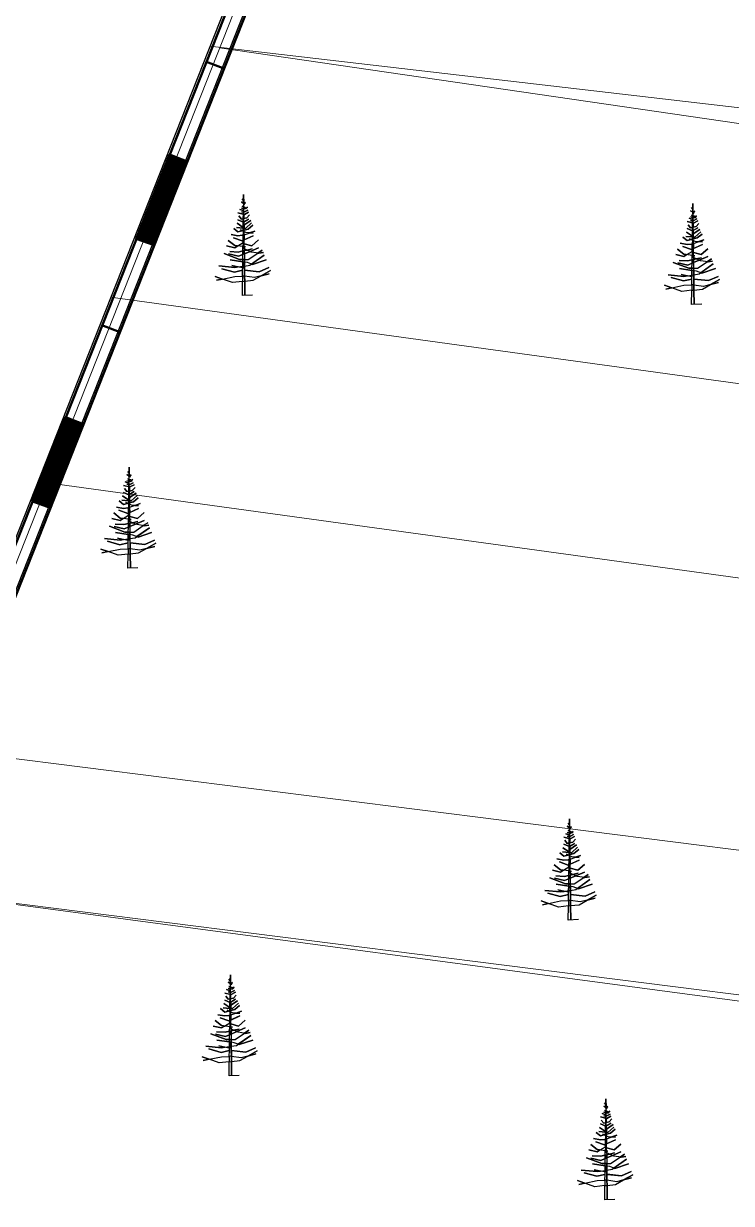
# Model space of a CAD drawing. Header units: feet. Extents: x 3381 to 682977, y 675186 to 4375217.
# Drawn here: x 682203.14 to 682217.91, y 4374944.05 to 4374968.67 of the extents above; entities that cross this region are included whole.
import ezdxf

# ---------------------------------------------------------------- set-up
doc = ezdxf.new("R2010")
doc.units = ezdxf.units.FT
doc.header["$MEASUREMENT"] = 0
doc.layers.get('0').update_dxf_attribs({"linetype": 'CONTINUOUS'})
doc.layers.add('Aqaclar', color=3, linetype='CONTINUOUS')

msp = doc.modelspace()

# ---------------------------------------------------------------- hatches: boundary and pattern name
at = {"lineweight": 50}
h = msp.add_hatch(dxfattribs=at)
h.set_pattern_fill('ANSI31', scale=0.3, angle=76.6288)
h.set_pattern_definition([(121.628787469, (4781185.7754, 2696456.04321), (-0.03192988339517, -0.01966551668202), [])])
h.paths.add_polyline_path([(682205.487, 4374964.185), (682206.183, 4374965.942), (682206.553, 4374965.799), (682205.864, 4374964.049)])
h = msp.add_hatch(dxfattribs=at)
h.set_pattern_fill('ANSI31', scale=0.3, angle=76.0049)
h.set_pattern_definition([(121.004872172, (4762663.03992, 2651915.621214), (-0.0321421312917, -0.01931666109934), [])])
h.paths.add_polyline_path([(682203.312, 4374958.706), (682204.013, 4374960.461), (682204.385, 4374960.313), (682203.695, 4374958.563)])

# ---------------------------------------------------------------- linework, layer by layer
at = {"color": 7, "lineweight": 18}
for p, q in [((682207.023, 4374968.202, -716.5), (682227.081, 4374965.873, -716.5)), ((682207.226, 4374968.172, -716.5), (682227.252, 4374965.249, -716.5)), ((682204.954, 4374962.965, -716.5), (682226.525, 4374959.987, -716.5)), ((682204.954, 4374962.965, -716.5), (682226.525, 4374959.987, -473.329)), ((682203.434, 4374959.119, -473.329), (682225.976, 4374956.007, -473.329)), ((682201.234, 4374953.55, -716.5), (682225.3, 4374950.506, -716.5)), ((682200.097, 4374950.67, -716.5), (682224.92, 4374947.356, -716.5)), ((682200.506, 4374950.619, -716.5), (682224.923, 4374947.529, -716.5))]:
    msp.add_line(p, q, dxfattribs=at)
at = {"color": 7, "lineweight": 50}
for p, q in [((682206.936, 4374967.885, -716.5), (682207.299, 4374967.746, -716.5)), ((682204.772, 4374962.378, -716.5), (682205.135, 4374962.239, -716.5))]:
    msp.add_line(p, q, dxfattribs=at)
at = {"color": 7, "lineweight": 30, "elevation": -716.5}
for points in [[(682205.456, 4374999.208), (682217.831, 4374994.472), (682185.689, 4374913.113), (682093.284, 4374941.236), (682136.475, 4375025.609), (682196.114, 4375002.784)], [(682205.313, 4374998.835), (682217.311, 4374994.243), (682185.453, 4374913.603), (682093.858, 4374941.479), (682136.667, 4375025.107), (682195.971, 4375002.41)]]:
    msp.add_lwpolyline(points, dxfattribs=at)
at = {"color": 1, "lineweight": 0, "elevation": -716.5}
msp.add_lwpolyline([(682217.571, 4374994.358), (682185.571, 4374913.358), (682093.571, 4374941.358), (682136.571, 4375025.358)], dxfattribs=at)
at = {"color": 7, "lineweight": 50, "elevation": -716.5}
for points in [[(682196.223, 4375002.343), (682196.398, 4375002.705), (682171.075, 4375012.386), (682132.18, 4375017.22), (682097.135, 4374948.757), (682194.683, 4374935.768), (682210.46, 4374975.684), (682210.101, 4374975.827), (682194.425, 4374936.221), (682097.77, 4374949.059), (682132.459, 4375016.786), (682170.974, 4375012.013), (682196.223, 4375002.343)], [(682205.487, 4374964.185), (682206.183, 4374965.942), (682206.553, 4374965.799), (682205.862, 4374964.05), (682205.487, 4374964.185)], [(682203.313, 4374958.706), (682204.013, 4374960.461), (682204.385, 4374960.314), (682203.693, 4374958.564), (682203.33, 4374958.699)]]:
    msp.add_lwpolyline(points, dxfattribs=at)
at = {"linetype": 'Continuous'}
msp.add_open_spline([(682145.543, 4375147.328, -716.5), (682147.364, 4375143.857, -716.5), (682153.67, 4375131.839, -716.5), (682163.567, 4375113.858, -716.5), (682177.562, 4375094.593, -716.5), (682188.333, 4375074.395, -716.5), (682199.296, 4375056.51, -716.5), (682208.424, 4375039.107, -716.5), (682221.839, 4375020.585, -716.5), (682238.438, 4375006.296, -716.5), (682249.973, 4374991.46, -716.5), (682257.903, 4374980.977, -716.5), (682269.221, 4374969.058, -716.5), (682277.471, 4374958.366, -716.5), (682281.914, 4374952.607, -716.5)], degree=3, knots=[0, 0, 0, 0, 11.75951, 40.72321, 61.46233, 83.054979, 109.290717, 124.392744, 141.962718, 177.533008, 189.558821, 198.276488, 216.955448, 238.768866, 238.768866, 238.768866, 238.768866], dxfattribs=at)
at = {"layer": 'Aqaclar', "color": 3, "elevation": -716.5}
for points in [[(682207.913, 4374963.004), (682207.702, 4374962.996), (682207.705, 4374963.29), (682207.498, 4374963.267), (682207.288, 4374963.342), (682207.137, 4374963.397), (682207.288, 4374963.342), (682207.163, 4374963.316), (682207.288, 4374963.342), (682207.542, 4374963.397), (682207.707, 4374963.404), (682207.705, 4374963.29), (682207.751, 4374963.296), (682207.754, 4374962.998), (682207.751, 4374963.296), (682207.927, 4374963.316), (682208.094, 4374963.409), (682208.262, 4374963.453), (682208.094, 4374963.409), (682208.287, 4374963.518), (682208.094, 4374963.409), (682207.952, 4374963.372), (682207.749, 4374963.402), (682207.751, 4374963.296), (682207.749, 4374963.402), (682207.731, 4374963.405), (682207.707, 4374963.404), (682207.708, 4374963.526), (682207.706, 4374963.526), (682207.535, 4374963.486), (682207.276, 4374963.558), (682207.535, 4374963.486), (682207.706, 4374963.526), (682207.708, 4374963.526), (682207.709, 4374963.572), (682207.7, 4374963.575), (682207.485, 4374963.623), (682207.614, 4374963.594), (682207.542, 4374963.583), (682207.213, 4374963.615), (682207.542, 4374963.583), (682207.614, 4374963.594), (682207.709, 4374963.609), (682207.709, 4374963.572), (682207.709, 4374963.609), (682207.747, 4374963.614), (682207.749, 4374963.402), (682207.748, 4374963.527), (682207.75, 4374963.526), (682208.053, 4374963.494), (682208.256, 4374963.583), (682208.053, 4374963.494), (682207.748, 4374963.527), (682207.747, 4374963.614), (682207.858, 4374963.631), (682208.154, 4374963.842), (682207.892, 4374963.656), (682207.914, 4374963.648), (682208.199, 4374963.745), (682207.914, 4374963.648), (682207.807, 4374963.688), (682207.746, 4374963.698), (682207.747, 4374963.614), (682207.746, 4374963.698), (682207.711, 4374963.703), (682207.709, 4374963.609), (682207.711, 4374963.703), (682207.447, 4374963.745), (682207.711, 4374963.703), (682207.711, 4374963.753), (682207.643, 4374963.753), (682207.321, 4374963.874), (682207.643, 4374963.753), (682207.711, 4374963.753), (682207.712, 4374963.855), (682207.624, 4374963.818), (682207.415, 4374963.866), (682207.624, 4374963.818), (682207.744, 4374963.869), (682207.745, 4374963.753), (682207.711, 4374963.753), (682207.745, 4374963.753), (682207.746, 4374963.698), (682207.745, 4374963.753), (682207.826, 4374963.753), (682208.025, 4374963.886), (682208.117, 4374963.947), (682208.025, 4374963.886), (682208.047, 4374963.882), (682208.142, 4374963.899), (682208.047, 4374963.882), (682207.889, 4374963.907), (682207.862, 4374963.919), (682207.744, 4374963.869), (682207.862, 4374963.919), (682208.041, 4374963.996), (682207.862, 4374963.919), (682207.801, 4374963.948), (682207.908, 4374963.971), (682207.801, 4374963.948), (682207.731, 4374963.98), (682207.742, 4374963.975), (682207.743, 4374963.935), (682207.801, 4374963.948), (682207.743, 4374963.935), (682207.744, 4374963.869), (682207.743, 4374963.935), (682207.713, 4374963.928), (682207.712, 4374963.855), (682207.713, 4374963.928), (682207.618, 4374963.907), (682207.441, 4374963.915), (682207.618, 4374963.907), (682207.713, 4374963.928), (682207.714, 4374964.02), (682207.769, 4374964.012), (682207.742, 4374964.016), (682207.742, 4374963.975), (682207.742, 4374964.016), (682207.714, 4374964.02), (682207.542, 4374964.044), (682207.409, 4374964.15), (682207.542, 4374964.044), (682207.606, 4374964.035), (682207.542, 4374963.996), (682207.371, 4374964.036), (682207.542, 4374963.996), (682207.606, 4374964.035), (682207.716, 4374964.103), (682207.714, 4374964.02), (682207.742, 4374964.016), (682207.741, 4374964.079), (682207.902, 4374964.036), (682208.041, 4374964.158), (682207.902, 4374964.036), (682207.741, 4374964.079), (682207.74, 4374964.16), (682207.927, 4374964.247), (682207.7, 4374964.142), (682207.516, 4374964.206), (682207.7, 4374964.142), (682207.716, 4374964.149), (682207.716, 4374964.103), (682207.718, 4374964.261), (682207.7, 4374964.255), (682207.611, 4374964.247), (682207.466, 4374964.271), (682207.611, 4374964.247), (682207.7, 4374964.255), (682207.718, 4374964.261), (682207.739, 4374964.268), (682207.74, 4374964.16), (682207.739, 4374964.268), (682207.959, 4374964.344), (682207.852, 4374964.307), (682207.927, 4374964.303), (682207.775, 4374964.312), (682207.662, 4374964.368), (682207.719, 4374964.34), (682207.718, 4374964.261), (682207.739, 4374964.268), (682207.737, 4374964.362), (682207.611, 4374964.328), (682207.523, 4374964.401), (682207.611, 4374964.328), (682207.719, 4374964.357), (682207.719, 4374964.34), (682207.719, 4374964.357), (682207.82, 4374964.384), (682207.921, 4374964.465), (682207.82, 4374964.384), (682207.737, 4374964.362), (682207.737, 4374964.403), (682207.769, 4374964.401), (682207.895, 4374964.514), (682207.769, 4374964.401), (682207.737, 4374964.403), (682207.719, 4374964.405), (682207.719, 4374964.357), (682207.719, 4374964.405), (682207.58, 4374964.417), (682207.719, 4374964.405), (682207.72, 4374964.42), (682207.592, 4374964.506), (682207.72, 4374964.42), (682207.721, 4374964.532), (682207.725, 4374964.53), (682207.611, 4374964.579), (682207.725, 4374964.53), (682207.832, 4374964.595), (682207.735, 4374964.536), (682207.737, 4374964.403), (682207.736, 4374964.47), (682207.877, 4374964.563), (682207.736, 4374964.47), (682207.734, 4374964.606), (682207.794, 4374964.619), (682207.851, 4374964.684), (682207.794, 4374964.619), (682207.734, 4374964.606), (682207.722, 4374964.604), (682207.721, 4374964.532), (682207.722, 4374964.604), (682207.681, 4374964.595), (682207.63, 4374964.66), (682207.681, 4374964.595), (682207.722, 4374964.604), (682207.723, 4374964.697), (682207.611, 4374964.725), (682207.744, 4374964.692), (682207.832, 4374964.741), (682207.744, 4374964.692), (682207.733, 4374964.695), (682207.734, 4374964.606), (682207.733, 4374964.695), (682207.733, 4374964.739), (682207.813, 4374964.781), (682207.733, 4374964.739), (682207.732, 4374964.812), (682207.763, 4374964.806), (682207.732, 4374964.812), (682207.681, 4374964.822), (682207.724, 4374964.813), (682207.723, 4374964.697), (682207.724, 4374964.741), (682207.681, 4374964.749), (682207.724, 4374964.741), (682207.724, 4374964.771), (682207.649, 4374964.797), (682207.724, 4374964.771), (682207.724, 4374964.813), (682207.725, 4374964.853), (682207.7, 4374964.862), (682207.731, 4374964.85), (682207.763, 4374964.838), (682207.788, 4374964.806), (682207.775, 4374964.823), (682207.807, 4374964.846), (682207.763, 4374964.814), (682207.775, 4374964.823), (682207.763, 4374964.838), (682207.731, 4374964.85), (682207.732, 4374964.812), (682207.731, 4374964.85), (682207.73, 4374964.912), (682207.769, 4374964.943), (682207.735, 4374964.916), (682207.756, 4374964.903), (682207.735, 4374964.916), (682207.726, 4374964.922), (682207.681, 4374964.951), (682207.726, 4374964.922), (682207.727, 4374964.982), (682207.7, 4374965.016), (682207.727, 4374964.982), (682207.728, 4374965.105), (682207.73, 4374964.919), (682207.73, 4374964.912), (682207.73, 4374964.919), (682207.726, 4374964.922), (682207.726, 4374964.908), (682207.73, 4374964.912), (682207.719, 4374964.903), (682207.726, 4374964.908), (682207.725, 4374964.853)], [(682217.287, 4374962.82), (682217.075, 4374962.813), (682217.079, 4374963.107), (682216.871, 4374963.083), (682216.661, 4374963.159), (682216.511, 4374963.213), (682216.661, 4374963.159), (682216.536, 4374963.132), (682216.661, 4374963.159), (682216.915, 4374963.213), (682217.08, 4374963.22), (682217.079, 4374963.107), (682217.124, 4374963.112), (682217.128, 4374962.814), (682217.124, 4374963.112), (682217.3, 4374963.132), (682217.467, 4374963.226), (682217.635, 4374963.27), (682217.467, 4374963.226), (682217.66, 4374963.334), (682217.467, 4374963.226), (682217.326, 4374963.189), (682217.123, 4374963.218), (682217.124, 4374963.112), (682217.123, 4374963.218), (682217.104, 4374963.221), (682217.08, 4374963.22), (682217.082, 4374963.343), (682217.079, 4374963.343), (682216.909, 4374963.302), (682216.65, 4374963.375), (682216.909, 4374963.302), (682217.079, 4374963.343), (682217.082, 4374963.343), (682217.082, 4374963.389), (682217.073, 4374963.391), (682216.858, 4374963.44), (682216.988, 4374963.41), (682216.915, 4374963.399), (682216.587, 4374963.432), (682216.915, 4374963.399), (682216.988, 4374963.41), (682217.083, 4374963.425), (682217.082, 4374963.389), (682217.083, 4374963.425), (682217.12, 4374963.431), (682217.123, 4374963.218), (682217.121, 4374963.343), (682217.123, 4374963.343), (682217.427, 4374963.31), (682217.629, 4374963.399), (682217.427, 4374963.31), (682217.121, 4374963.343), (682217.12, 4374963.431), (682217.231, 4374963.448), (682217.528, 4374963.658), (682217.265, 4374963.472), (682217.288, 4374963.464), (682217.572, 4374963.561), (682217.288, 4374963.464), (682217.18, 4374963.505), (682217.119, 4374963.514), (682217.12, 4374963.431), (682217.119, 4374963.514), (682217.084, 4374963.52), (682217.083, 4374963.425), (682217.084, 4374963.52), (682216.82, 4374963.561), (682217.084, 4374963.52), (682217.084, 4374963.569), (682217.016, 4374963.569), (682216.694, 4374963.691), (682217.016, 4374963.569), (682217.084, 4374963.569), (682217.086, 4374963.672), (682216.997, 4374963.634), (682216.789, 4374963.683), (682216.997, 4374963.634), (682217.117, 4374963.685), (682217.118, 4374963.569), (682217.084, 4374963.569), (682217.118, 4374963.569), (682217.119, 4374963.514), (682217.118, 4374963.569), (682217.199, 4374963.569), (682217.398, 4374963.702), (682217.49, 4374963.764), (682217.398, 4374963.702), (682217.42, 4374963.699), (682217.515, 4374963.715), (682217.42, 4374963.699), (682217.262, 4374963.723), (682217.235, 4374963.736), (682217.117, 4374963.685), (682217.235, 4374963.736), (682217.414, 4374963.812), (682217.235, 4374963.736), (682217.174, 4374963.764), (682217.281, 4374963.788), (682217.174, 4374963.764), (682217.104, 4374963.796), (682217.115, 4374963.791), (682217.116, 4374963.751), (682217.174, 4374963.764), (682217.116, 4374963.751), (682217.117, 4374963.685), (682217.116, 4374963.751), (682217.087, 4374963.745), (682217.086, 4374963.672), (682217.087, 4374963.745), (682216.991, 4374963.723), (682216.814, 4374963.731), (682216.991, 4374963.723), (682217.087, 4374963.745), (682217.088, 4374963.836), (682217.142, 4374963.828), (682217.115, 4374963.832), (682217.115, 4374963.791), (682217.115, 4374963.832), (682217.088, 4374963.836), (682216.915, 4374963.861), (682216.782, 4374963.966), (682216.915, 4374963.861), (682216.979, 4374963.852), (682216.915, 4374963.812), (682216.744, 4374963.853), (682216.915, 4374963.812), (682216.979, 4374963.852), (682217.089, 4374963.92), (682217.088, 4374963.836), (682217.115, 4374963.832), (682217.114, 4374963.896), (682217.275, 4374963.853), (682217.414, 4374963.974), (682217.275, 4374963.853), (682217.114, 4374963.896), (682217.113, 4374963.977), (682217.3, 4374964.063), (682217.073, 4374963.958), (682216.89, 4374964.023), (682217.073, 4374963.958), (682217.089, 4374963.966), (682217.089, 4374963.92), (682217.091, 4374964.078), (682217.073, 4374964.071), (682216.984, 4374964.063), (682216.839, 4374964.088), (682216.984, 4374964.063), (682217.073, 4374964.071), (682217.091, 4374964.078), (682217.112, 4374964.085), (682217.113, 4374963.977), (682217.112, 4374964.085), (682217.332, 4374964.16), (682217.226, 4374964.124), (682217.3, 4374964.12), (682217.149, 4374964.128), (682217.035, 4374964.185), (682217.092, 4374964.156), (682217.091, 4374964.078), (682217.112, 4374964.085), (682217.111, 4374964.179), (682216.984, 4374964.144), (682216.896, 4374964.217), (682216.984, 4374964.144), (682217.092, 4374964.174), (682217.092, 4374964.156), (682217.092, 4374964.174), (682217.193, 4374964.201), (682217.294, 4374964.282), (682217.193, 4374964.201), (682217.111, 4374964.179), (682217.11, 4374964.22), (682217.142, 4374964.217), (682217.269, 4374964.331), (682217.142, 4374964.217), (682217.11, 4374964.22), (682217.093, 4374964.221), (682217.092, 4374964.174), (682217.093, 4374964.221), (682216.953, 4374964.233), (682217.093, 4374964.221), (682217.093, 4374964.237), (682216.966, 4374964.322), (682217.093, 4374964.237), (682217.094, 4374964.348), (682217.098, 4374964.347), (682216.984, 4374964.395), (682217.098, 4374964.347), (682217.206, 4374964.412), (682217.108, 4374964.353), (682217.11, 4374964.22), (682217.109, 4374964.286), (682217.25, 4374964.379), (682217.109, 4374964.286), (682217.108, 4374964.423), (682217.168, 4374964.436), (682217.224, 4374964.501), (682217.168, 4374964.436), (682217.108, 4374964.423), (682217.095, 4374964.42), (682217.094, 4374964.348), (682217.095, 4374964.42), (682217.054, 4374964.412), (682217.003, 4374964.476), (682217.054, 4374964.412), (682217.095, 4374964.42), (682217.096, 4374964.514), (682216.984, 4374964.541), (682217.117, 4374964.509), (682217.206, 4374964.557), (682217.117, 4374964.509), (682217.106, 4374964.511), (682217.108, 4374964.423), (682217.106, 4374964.511), (682217.106, 4374964.556), (682217.187, 4374964.598), (682217.106, 4374964.556), (682217.105, 4374964.628), (682217.136, 4374964.622), (682217.105, 4374964.628), (682217.054, 4374964.638), (682217.098, 4374964.63), (682217.096, 4374964.514), (682217.097, 4374964.558), (682217.054, 4374964.565), (682217.097, 4374964.558), (682217.097, 4374964.588), (682217.022, 4374964.614), (682217.097, 4374964.588), (682217.098, 4374964.63), (682217.098, 4374964.669), (682217.073, 4374964.679), (682217.104, 4374964.667), (682217.136, 4374964.654), (682217.161, 4374964.622), (682217.148, 4374964.639), (682217.18, 4374964.663), (682217.136, 4374964.63), (682217.148, 4374964.639), (682217.136, 4374964.654), (682217.104, 4374964.667), (682217.105, 4374964.628), (682217.105, 4374964.667), (682217.104, 4374964.729), (682217.142, 4374964.76), (682217.109, 4374964.733), (682217.13, 4374964.719), (682217.109, 4374964.733), (682217.099, 4374964.739), (682217.054, 4374964.768), (682217.099, 4374964.739), (682217.1, 4374964.799), (682217.073, 4374964.833), (682217.1, 4374964.799), (682217.101, 4374964.921), (682217.104, 4374964.736), (682217.104, 4374964.729), (682217.104, 4374964.736), (682217.099, 4374964.739), (682217.099, 4374964.725), (682217.104, 4374964.729), (682217.092, 4374964.719), (682217.099, 4374964.725), (682217.098, 4374964.669)], [(682205.524, 4374957.313), (682205.312, 4374957.306), (682205.316, 4374957.6), (682205.108, 4374957.577), (682204.899, 4374957.652), (682204.748, 4374957.706), (682204.899, 4374957.652), (682204.773, 4374957.625), (682204.899, 4374957.652), (682205.152, 4374957.706), (682205.317, 4374957.713), (682205.316, 4374957.6), (682205.361, 4374957.605), (682205.365, 4374957.308), (682205.361, 4374957.605), (682205.538, 4374957.625), (682205.704, 4374957.719), (682205.873, 4374957.763), (682205.704, 4374957.719), (682205.898, 4374957.828), (682205.704, 4374957.719), (682205.563, 4374957.682), (682205.36, 4374957.712), (682205.361, 4374957.605), (682205.36, 4374957.712), (682205.342, 4374957.714), (682205.317, 4374957.713), (682205.319, 4374957.836), (682205.317, 4374957.836), (682205.146, 4374957.795), (682204.887, 4374957.868), (682205.146, 4374957.795), (682205.317, 4374957.836), (682205.319, 4374957.836), (682205.32, 4374957.882), (682205.31, 4374957.884), (682205.096, 4374957.933), (682205.225, 4374957.904), (682205.152, 4374957.892), (682204.824, 4374957.925), (682205.152, 4374957.892), (682205.225, 4374957.904), (682205.32, 4374957.918), (682205.32, 4374957.882), (682205.32, 4374957.918), (682205.357, 4374957.924), (682205.36, 4374957.712), (682205.358, 4374957.836), (682205.361, 4374957.836), (682205.664, 4374957.803), (682205.866, 4374957.892), (682205.664, 4374957.803), (682205.358, 4374957.836), (682205.357, 4374957.924), (682205.468, 4374957.941), (682205.765, 4374958.152), (682205.503, 4374957.966), (682205.525, 4374957.957), (682205.809, 4374958.054), (682205.525, 4374957.957), (682205.418, 4374957.998), (682205.356, 4374958.007), (682205.357, 4374957.924), (682205.356, 4374958.007), (682205.321, 4374958.013), (682205.32, 4374957.918), (682205.321, 4374958.013), (682205.058, 4374958.054), (682205.321, 4374958.013), (682205.322, 4374958.062), (682205.253, 4374958.062), (682204.931, 4374958.184), (682205.253, 4374958.062), (682205.322, 4374958.062), (682205.323, 4374958.165), (682205.235, 4374958.127), (682205.026, 4374958.176), (682205.235, 4374958.127), (682205.354, 4374958.178), (682205.356, 4374958.062), (682205.322, 4374958.062), (682205.356, 4374958.062), (682205.356, 4374958.007), (682205.356, 4374958.062), (682205.437, 4374958.062), (682205.635, 4374958.195), (682205.727, 4374958.257), (682205.635, 4374958.195), (682205.658, 4374958.192), (682205.753, 4374958.208), (682205.658, 4374958.192), (682205.5, 4374958.216), (682205.472, 4374958.229), (682205.354, 4374958.178), (682205.472, 4374958.229), (682205.651, 4374958.305), (682205.472, 4374958.229), (682205.411, 4374958.257), (682205.519, 4374958.281), (682205.411, 4374958.257), (682205.342, 4374958.289), (682205.353, 4374958.284), (682205.353, 4374958.244), (682205.411, 4374958.257), (682205.353, 4374958.244), (682205.354, 4374958.178), (682205.353, 4374958.244), (682205.324, 4374958.238), (682205.323, 4374958.165), (682205.324, 4374958.238), (682205.228, 4374958.216), (682205.051, 4374958.224), (682205.228, 4374958.216), (682205.324, 4374958.238), (682205.325, 4374958.329), (682205.38, 4374958.322), (682205.353, 4374958.325), (682205.353, 4374958.284), (682205.353, 4374958.325), (682205.325, 4374958.329), (682205.152, 4374958.354), (682205.02, 4374958.459), (682205.152, 4374958.354), (682205.216, 4374958.345), (682205.152, 4374958.305), (682204.982, 4374958.346), (682205.152, 4374958.305), (682205.216, 4374958.345), (682205.326, 4374958.413), (682205.325, 4374958.329), (682205.352, 4374958.326), (682205.352, 4374958.389), (682205.512, 4374958.346), (682205.651, 4374958.467), (682205.512, 4374958.346), (682205.352, 4374958.389), (682205.351, 4374958.47), (682205.538, 4374958.556), (682205.31, 4374958.451), (682205.127, 4374958.516), (682205.31, 4374958.451), (682205.327, 4374958.459), (682205.326, 4374958.413), (682205.328, 4374958.571), (682205.31, 4374958.565), (682205.222, 4374958.556), (682205.077, 4374958.581), (682205.222, 4374958.556), (682205.31, 4374958.565), (682205.328, 4374958.571), (682205.349, 4374958.578), (682205.351, 4374958.47), (682205.349, 4374958.578), (682205.569, 4374958.654), (682205.463, 4374958.617), (682205.538, 4374958.613), (682205.386, 4374958.621), (682205.272, 4374958.678), (682205.329, 4374958.65), (682205.328, 4374958.571), (682205.349, 4374958.578), (682205.348, 4374958.672), (682205.222, 4374958.637), (682205.133, 4374958.71), (682205.222, 4374958.637), (682205.329, 4374958.667), (682205.329, 4374958.65), (682205.329, 4374958.667), (682205.43, 4374958.694), (682205.531, 4374958.775), (682205.43, 4374958.694), (682205.348, 4374958.672), (682205.348, 4374958.713), (682205.38, 4374958.71), (682205.506, 4374958.824), (682205.38, 4374958.71), (682205.348, 4374958.713), (682205.33, 4374958.715), (682205.329, 4374958.667), (682205.33, 4374958.715), (682205.19, 4374958.727), (682205.33, 4374958.715), (682205.33, 4374958.73), (682205.203, 4374958.816), (682205.33, 4374958.73), (682205.332, 4374958.842), (682205.336, 4374958.84), (682205.222, 4374958.888), (682205.336, 4374958.84), (682205.443, 4374958.905), (682205.346, 4374958.846), (682205.348, 4374958.713), (682205.347, 4374958.78), (682205.487, 4374958.872), (682205.347, 4374958.78), (682205.345, 4374958.916), (682205.405, 4374958.929), (682205.462, 4374958.994), (682205.405, 4374958.929), (682205.345, 4374958.916), (682205.332, 4374958.913), (682205.332, 4374958.842), (682205.332, 4374958.913), (682205.291, 4374958.905), (682205.241, 4374958.969), (682205.291, 4374958.905), (682205.332, 4374958.913), (682205.334, 4374959.007), (682205.222, 4374959.034), (682205.355, 4374959.002), (682205.443, 4374959.05), (682205.355, 4374959.002), (682205.344, 4374959.004), (682205.345, 4374958.916), (682205.344, 4374959.004), (682205.343, 4374959.049), (682205.424, 4374959.091), (682205.343, 4374959.049), (682205.342, 4374959.121), (682205.373, 4374959.115), (682205.342, 4374959.121), (682205.291, 4374959.131), (682205.335, 4374959.123), (682205.334, 4374959.007), (682205.334, 4374959.051), (682205.291, 4374959.059), (682205.334, 4374959.051), (682205.335, 4374959.081), (682205.26, 4374959.107), (682205.335, 4374959.081), (682205.335, 4374959.123), (682205.336, 4374959.162), (682205.31, 4374959.172), (682205.342, 4374959.16), (682205.373, 4374959.148), (682205.399, 4374959.115), (682205.386, 4374959.132), (682205.418, 4374959.156), (682205.373, 4374959.123), (682205.386, 4374959.132), (682205.373, 4374959.148), (682205.342, 4374959.16), (682205.342, 4374959.121), (682205.342, 4374959.16), (682205.341, 4374959.222), (682205.38, 4374959.253), (682205.346, 4374959.226), (682205.367, 4374959.212), (682205.346, 4374959.226), (682205.336, 4374959.232), (682205.291, 4374959.261), (682205.336, 4374959.232), (682205.337, 4374959.292), (682205.31, 4374959.326), (682205.337, 4374959.292), (682205.339, 4374959.414), (682205.341, 4374959.229), (682205.341, 4374959.222), (682205.341, 4374959.229), (682205.336, 4374959.232), (682205.336, 4374959.218), (682205.341, 4374959.222), (682205.329, 4374959.212), (682205.336, 4374959.218), (682205.336, 4374959.162)], [(682214.714, 4374949.971), (682214.502, 4374949.963), (682214.506, 4374950.258), (682214.298, 4374950.234), (682214.088, 4374950.31), (682213.938, 4374950.364), (682214.088, 4374950.31), (682213.963, 4374950.283), (682214.088, 4374950.31), (682214.342, 4374950.364), (682214.507, 4374950.371), (682214.506, 4374950.258), (682214.551, 4374950.263), (682214.555, 4374949.965), (682214.551, 4374950.263), (682214.727, 4374950.283), (682214.894, 4374950.376), (682215.062, 4374950.42), (682214.894, 4374950.376), (682215.087, 4374950.485), (682214.894, 4374950.376), (682214.753, 4374950.339), (682214.55, 4374950.369), (682214.551, 4374950.263), (682214.55, 4374950.369), (682214.531, 4374950.372), (682214.507, 4374950.371), (682214.509, 4374950.493), (682214.506, 4374950.493), (682214.336, 4374950.453), (682214.077, 4374950.526), (682214.336, 4374950.453), (682214.506, 4374950.493), (682214.509, 4374950.493), (682214.509, 4374950.54), (682214.5, 4374950.542), (682214.285, 4374950.591), (682214.415, 4374950.561), (682214.342, 4374950.55), (682214.013, 4374950.582), (682214.342, 4374950.55), (682214.415, 4374950.561), (682214.51, 4374950.576), (682214.509, 4374950.54), (682214.51, 4374950.576), (682214.547, 4374950.582), (682214.55, 4374950.369), (682214.548, 4374950.494), (682214.55, 4374950.493), (682214.854, 4374950.461), (682215.056, 4374950.55), (682214.854, 4374950.461), (682214.548, 4374950.494), (682214.547, 4374950.582), (682214.658, 4374950.599), (682214.955, 4374950.809), (682214.692, 4374950.623), (682214.715, 4374950.615), (682214.999, 4374950.712), (682214.715, 4374950.615), (682214.607, 4374950.655), (682214.546, 4374950.665), (682214.547, 4374950.582), (682214.546, 4374950.665), (682214.511, 4374950.67), (682214.51, 4374950.576), (682214.511, 4374950.67), (682214.247, 4374950.712), (682214.511, 4374950.67), (682214.511, 4374950.72), (682214.443, 4374950.72), (682214.121, 4374950.842), (682214.443, 4374950.72), (682214.511, 4374950.72), (682214.513, 4374950.823), (682214.424, 4374950.785), (682214.216, 4374950.833), (682214.424, 4374950.785), (682214.544, 4374950.836), (682214.545, 4374950.72), (682214.511, 4374950.72), (682214.545, 4374950.72), (682214.546, 4374950.665), (682214.545, 4374950.72), (682214.626, 4374950.72), (682214.825, 4374950.853), (682214.917, 4374950.914), (682214.825, 4374950.853), (682214.847, 4374950.85), (682214.942, 4374950.866), (682214.847, 4374950.85), (682214.689, 4374950.874), (682214.662, 4374950.887), (682214.544, 4374950.836), (682214.662, 4374950.887), (682214.841, 4374950.963), (682214.662, 4374950.887), (682214.601, 4374950.915), (682214.708, 4374950.939), (682214.601, 4374950.915), (682214.531, 4374950.947), (682214.542, 4374950.942), (682214.543, 4374950.902), (682214.601, 4374950.915), (682214.543, 4374950.902), (682214.544, 4374950.836), (682214.543, 4374950.902), (682214.514, 4374950.895), (682214.513, 4374950.823), (682214.514, 4374950.895), (682214.418, 4374950.874), (682214.241, 4374950.882), (682214.418, 4374950.874), (682214.514, 4374950.895), (682214.515, 4374950.987), (682214.569, 4374950.979), (682214.542, 4374950.983), (682214.542, 4374950.942), (682214.542, 4374950.983), (682214.515, 4374950.987), (682214.342, 4374951.012), (682214.209, 4374951.117), (682214.342, 4374951.012), (682214.406, 4374951.002), (682214.342, 4374950.963), (682214.171, 4374951.004), (682214.342, 4374950.963), (682214.406, 4374951.002), (682214.516, 4374951.071), (682214.515, 4374950.987), (682214.542, 4374950.983), (682214.541, 4374951.047), (682214.702, 4374951.004), (682214.841, 4374951.125), (682214.702, 4374951.004), (682214.541, 4374951.047), (682214.54, 4374951.127), (682214.727, 4374951.214), (682214.5, 4374951.109), (682214.317, 4374951.174), (682214.5, 4374951.109), (682214.516, 4374951.116), (682214.516, 4374951.071), (682214.518, 4374951.228), (682214.5, 4374951.222), (682214.411, 4374951.214), (682214.266, 4374951.238), (682214.411, 4374951.214), (682214.5, 4374951.222), (682214.518, 4374951.228), (682214.539, 4374951.236), (682214.54, 4374951.127), (682214.539, 4374951.236), (682214.759, 4374951.311), (682214.653, 4374951.275), (682214.727, 4374951.271), (682214.576, 4374951.279), (682214.462, 4374951.336), (682214.519, 4374951.307), (682214.518, 4374951.228), (682214.539, 4374951.236), (682214.538, 4374951.329), (682214.411, 4374951.295), (682214.323, 4374951.368), (682214.411, 4374951.295), (682214.519, 4374951.324), (682214.519, 4374951.307), (682214.519, 4374951.324), (682214.62, 4374951.352), (682214.721, 4374951.433), (682214.62, 4374951.352), (682214.538, 4374951.329), (682214.537, 4374951.371), (682214.569, 4374951.368), (682214.696, 4374951.481), (682214.569, 4374951.368), (682214.537, 4374951.371), (682214.52, 4374951.372), (682214.519, 4374951.324), (682214.52, 4374951.372), (682214.38, 4374951.384), (682214.52, 4374951.372), (682214.52, 4374951.388), (682214.392, 4374951.473), (682214.52, 4374951.388), (682214.521, 4374951.499), (682214.525, 4374951.497), (682214.411, 4374951.546), (682214.525, 4374951.497), (682214.633, 4374951.562), (682214.535, 4374951.504), (682214.537, 4374951.371), (682214.536, 4374951.437), (682214.677, 4374951.53), (682214.536, 4374951.437), (682214.535, 4374951.574), (682214.595, 4374951.587), (682214.651, 4374951.651), (682214.595, 4374951.587), (682214.535, 4374951.574), (682214.522, 4374951.571), (682214.521, 4374951.499), (682214.522, 4374951.571), (682214.481, 4374951.562), (682214.43, 4374951.627), (682214.481, 4374951.562), (682214.522, 4374951.571), (682214.523, 4374951.665), (682214.411, 4374951.692), (682214.544, 4374951.659), (682214.633, 4374951.708), (682214.544, 4374951.659), (682214.533, 4374951.662), (682214.535, 4374951.574), (682214.533, 4374951.662), (682214.533, 4374951.706), (682214.614, 4374951.749), (682214.533, 4374951.706), (682214.532, 4374951.779), (682214.563, 4374951.773), (682214.532, 4374951.779), (682214.481, 4374951.789), (682214.525, 4374951.78), (682214.523, 4374951.665), (682214.524, 4374951.708), (682214.481, 4374951.716), (682214.524, 4374951.708), (682214.524, 4374951.738), (682214.449, 4374951.765), (682214.524, 4374951.738), (682214.525, 4374951.78), (682214.525, 4374951.82), (682214.5, 4374951.83), (682214.531, 4374951.817), (682214.563, 4374951.805), (682214.588, 4374951.773), (682214.575, 4374951.79), (682214.607, 4374951.813), (682214.563, 4374951.781), (682214.575, 4374951.79), (682214.563, 4374951.805), (682214.531, 4374951.817), (682214.532, 4374951.779), (682214.531, 4374951.817), (682214.531, 4374951.88), (682214.569, 4374951.91), (682214.536, 4374951.884), (682214.557, 4374951.87), (682214.536, 4374951.884), (682214.526, 4374951.89), (682214.481, 4374951.919), (682214.526, 4374951.89), (682214.527, 4374951.949), (682214.5, 4374951.983), (682214.527, 4374951.949), (682214.528, 4374952.072), (682214.531, 4374951.887), (682214.531, 4374951.88), (682214.531, 4374951.887), (682214.526, 4374951.89), (682214.526, 4374951.876), (682214.531, 4374951.88), (682214.519, 4374951.87), (682214.526, 4374951.876), (682214.525, 4374951.82)], [(682207.637, 4374946.717), (682207.425, 4374946.709), (682207.429, 4374947.004), (682207.221, 4374946.98), (682207.012, 4374947.056), (682206.861, 4374947.11), (682207.012, 4374947.056), (682206.886, 4374947.029), (682207.012, 4374947.056), (682207.265, 4374947.11), (682207.43, 4374947.117), (682207.429, 4374947.004), (682207.474, 4374947.009), (682207.478, 4374946.711), (682207.474, 4374947.009), (682207.651, 4374947.029), (682207.817, 4374947.123), (682207.985, 4374947.167), (682207.817, 4374947.123), (682208.011, 4374947.231), (682207.817, 4374947.123), (682207.676, 4374947.086), (682207.473, 4374947.115), (682207.474, 4374947.009), (682207.473, 4374947.115), (682207.455, 4374947.118), (682207.43, 4374947.117), (682207.432, 4374947.24), (682207.43, 4374947.239), (682207.259, 4374947.199), (682207, 4374947.272), (682207.259, 4374947.199), (682207.43, 4374947.239), (682207.432, 4374947.24), (682207.432, 4374947.286), (682207.423, 4374947.288), (682207.208, 4374947.337), (682207.338, 4374947.307), (682207.265, 4374947.296), (682206.937, 4374947.329), (682207.265, 4374947.296), (682207.338, 4374947.307), (682207.433, 4374947.322), (682207.432, 4374947.286), (682207.433, 4374947.322), (682207.47, 4374947.328), (682207.473, 4374947.115), (682207.471, 4374947.24), (682207.474, 4374947.239), (682207.777, 4374947.207), (682207.979, 4374947.296), (682207.777, 4374947.207), (682207.471, 4374947.24), (682207.47, 4374947.328), (682207.581, 4374947.345), (682207.878, 4374947.555), (682207.616, 4374947.369), (682207.638, 4374947.361), (682207.922, 4374947.458), (682207.638, 4374947.361), (682207.531, 4374947.401), (682207.469, 4374947.411), (682207.47, 4374947.328), (682207.469, 4374947.411), (682207.434, 4374947.417), (682207.433, 4374947.322), (682207.434, 4374947.417), (682207.171, 4374947.458), (682207.434, 4374947.417), (682207.435, 4374947.466), (682207.366, 4374947.466), (682207.044, 4374947.588), (682207.366, 4374947.466), (682207.435, 4374947.466), (682207.436, 4374947.569), (682207.347, 4374947.531), (682207.139, 4374947.58), (682207.347, 4374947.531), (682207.467, 4374947.582), (682207.469, 4374947.466), (682207.435, 4374947.466), (682207.469, 4374947.466), (682207.469, 4374947.411), (682207.469, 4374947.466), (682207.55, 4374947.466), (682207.748, 4374947.599), (682207.84, 4374947.661), (682207.748, 4374947.599), (682207.771, 4374947.596), (682207.865, 4374947.612), (682207.771, 4374947.596), (682207.613, 4374947.62), (682207.585, 4374947.633), (682207.467, 4374947.582), (682207.585, 4374947.633), (682207.764, 4374947.709), (682207.585, 4374947.633), (682207.524, 4374947.661), (682207.632, 4374947.685), (682207.524, 4374947.661), (682207.455, 4374947.693), (682207.466, 4374947.688), (682207.466, 4374947.648), (682207.524, 4374947.661), (682207.466, 4374947.648), (682207.467, 4374947.582), (682207.466, 4374947.648), (682207.437, 4374947.641), (682207.436, 4374947.569), (682207.437, 4374947.641), (682207.341, 4374947.62), (682207.164, 4374947.628), (682207.341, 4374947.62), (682207.437, 4374947.641), (682207.438, 4374947.733), (682207.493, 4374947.725), (682207.465, 4374947.729), (682207.466, 4374947.688), (682207.465, 4374947.729), (682207.438, 4374947.733), (682207.265, 4374947.758), (682207.133, 4374947.863), (682207.265, 4374947.758), (682207.329, 4374947.749), (682207.265, 4374947.709), (682207.095, 4374947.75), (682207.265, 4374947.709), (682207.329, 4374947.749), (682207.439, 4374947.817), (682207.438, 4374947.733), (682207.465, 4374947.729), (682207.464, 4374947.793), (682207.625, 4374947.75), (682207.764, 4374947.871), (682207.625, 4374947.75), (682207.464, 4374947.793), (682207.463, 4374947.874), (682207.651, 4374947.96), (682207.423, 4374947.855), (682207.24, 4374947.92), (682207.423, 4374947.855), (682207.44, 4374947.863), (682207.439, 4374947.817), (682207.441, 4374947.974), (682207.423, 4374947.968), (682207.335, 4374947.96), (682207.189, 4374947.984), (682207.335, 4374947.96), (682207.423, 4374947.968), (682207.441, 4374947.974), (682207.462, 4374947.982), (682207.463, 4374947.874), (682207.462, 4374947.982), (682207.682, 4374948.057), (682207.576, 4374948.021), (682207.651, 4374948.017), (682207.499, 4374948.025), (682207.385, 4374948.082), (682207.442, 4374948.053), (682207.441, 4374947.974), (682207.462, 4374947.982), (682207.461, 4374948.075), (682207.335, 4374948.041), (682207.246, 4374948.114), (682207.335, 4374948.041), (682207.442, 4374948.07), (682207.442, 4374948.053), (682207.442, 4374948.07), (682207.543, 4374948.098), (682207.644, 4374948.179), (682207.543, 4374948.098), (682207.461, 4374948.075), (682207.46, 4374948.117), (682207.493, 4374948.114), (682207.619, 4374948.227), (682207.493, 4374948.114), (682207.46, 4374948.117), (682207.443, 4374948.118), (682207.442, 4374948.07), (682207.443, 4374948.118), (682207.303, 4374948.13), (682207.443, 4374948.118), (682207.443, 4374948.134), (682207.316, 4374948.219), (682207.443, 4374948.134), (682207.444, 4374948.245), (682207.448, 4374948.244), (682207.335, 4374948.292), (682207.448, 4374948.244), (682207.556, 4374948.308), (682207.459, 4374948.25), (682207.46, 4374948.117), (682207.46, 4374948.183), (682207.6, 4374948.276), (682207.46, 4374948.183), (682207.458, 4374948.32), (682207.518, 4374948.333), (682207.575, 4374948.397), (682207.518, 4374948.333), (682207.458, 4374948.32), (682207.445, 4374948.317), (682207.444, 4374948.245), (682207.445, 4374948.317), (682207.404, 4374948.308), (682207.354, 4374948.373), (682207.404, 4374948.308), (682207.445, 4374948.317), (682207.447, 4374948.411), (682207.335, 4374948.438), (682207.467, 4374948.406), (682207.556, 4374948.454), (682207.467, 4374948.406), (682207.457, 4374948.408), (682207.458, 4374948.32), (682207.457, 4374948.408), (682207.456, 4374948.452), (682207.537, 4374948.495), (682207.456, 4374948.452), (682207.455, 4374948.525), (682207.486, 4374948.519), (682207.455, 4374948.525), (682207.404, 4374948.535), (682207.448, 4374948.527), (682207.447, 4374948.411), (682207.447, 4374948.454), (682207.404, 4374948.462), (682207.447, 4374948.454), (682207.447, 4374948.485), (682207.373, 4374948.511), (682207.447, 4374948.485), (682207.448, 4374948.527), (682207.448, 4374948.566), (682207.423, 4374948.576), (682207.455, 4374948.563), (682207.486, 4374948.551), (682207.512, 4374948.519), (682207.498, 4374948.536), (682207.531, 4374948.559), (682207.486, 4374948.527), (682207.498, 4374948.536), (682207.486, 4374948.551), (682207.455, 4374948.563), (682207.455, 4374948.525), (682207.455, 4374948.563), (682207.454, 4374948.626), (682207.493, 4374948.657), (682207.459, 4374948.63), (682207.48, 4374948.616), (682207.459, 4374948.63), (682207.449, 4374948.636), (682207.404, 4374948.665), (682207.449, 4374948.636), (682207.45, 4374948.695), (682207.423, 4374948.729), (682207.45, 4374948.695), (682207.452, 4374948.818), (682207.454, 4374948.633), (682207.454, 4374948.626), (682207.454, 4374948.633), (682207.449, 4374948.636), (682207.449, 4374948.622), (682207.454, 4374948.626), (682207.442, 4374948.616), (682207.449, 4374948.622), (682207.448, 4374948.566)], [(682215.474, 4374944.132), (682215.263, 4374944.124), (682215.266, 4374944.419), (682215.058, 4374944.395), (682214.849, 4374944.47), (682214.698, 4374944.525), (682214.849, 4374944.47), (682214.724, 4374944.444), (682214.849, 4374944.47), (682215.103, 4374944.525), (682215.268, 4374944.532), (682215.266, 4374944.419), (682215.312, 4374944.424), (682215.315, 4374944.126), (682215.312, 4374944.424), (682215.488, 4374944.444), (682215.654, 4374944.537), (682215.823, 4374944.581), (682215.654, 4374944.537), (682215.848, 4374944.646), (682215.654, 4374944.537), (682215.513, 4374944.5), (682215.31, 4374944.53), (682215.312, 4374944.424), (682215.31, 4374944.53), (682215.292, 4374944.533), (682215.268, 4374944.532), (682215.269, 4374944.654), (682215.267, 4374944.654), (682215.096, 4374944.614), (682214.837, 4374944.687), (682215.096, 4374944.614), (682215.267, 4374944.654), (682215.269, 4374944.654), (682215.27, 4374944.701), (682215.261, 4374944.703), (682215.046, 4374944.751), (682215.175, 4374944.722), (682215.103, 4374944.711), (682214.774, 4374944.743), (682215.103, 4374944.711), (682215.175, 4374944.722), (682215.27, 4374944.737), (682215.27, 4374944.701), (682215.27, 4374944.737), (682215.308, 4374944.742), (682215.31, 4374944.53), (682215.309, 4374944.655), (682215.311, 4374944.654), (682215.614, 4374944.622), (682215.816, 4374944.711), (682215.614, 4374944.622), (682215.309, 4374944.655), (682215.308, 4374944.742), (682215.418, 4374944.76), (682215.715, 4374944.97), (682215.453, 4374944.784), (682215.475, 4374944.776), (682215.76, 4374944.873), (682215.475, 4374944.776), (682215.368, 4374944.816), (682215.307, 4374944.826), (682215.308, 4374944.742), (682215.307, 4374944.826), (682215.271, 4374944.831), (682215.27, 4374944.737), (682215.271, 4374944.831), (682215.008, 4374944.873), (682215.271, 4374944.831), (682215.272, 4374944.881), (682215.204, 4374944.881), (682214.882, 4374945.002), (682215.204, 4374944.881), (682215.272, 4374944.881), (682215.273, 4374944.984), (682215.185, 4374944.946), (682214.976, 4374944.994), (682215.185, 4374944.946), (682215.304, 4374944.997), (682215.306, 4374944.881), (682215.272, 4374944.881), (682215.306, 4374944.881), (682215.307, 4374944.826), (682215.306, 4374944.881), (682215.387, 4374944.881), (682215.586, 4374945.014), (682215.677, 4374945.075), (682215.586, 4374945.014), (682215.608, 4374945.011), (682215.703, 4374945.027), (682215.608, 4374945.011), (682215.45, 4374945.035), (682215.423, 4374945.047), (682215.304, 4374944.997), (682215.423, 4374945.047), (682215.602, 4374945.124), (682215.423, 4374945.047), (682215.362, 4374945.076), (682215.469, 4374945.1), (682215.362, 4374945.076), (682215.292, 4374945.108), (682215.303, 4374945.103), (682215.304, 4374945.063), (682215.362, 4374945.076), (682215.304, 4374945.063), (682215.304, 4374944.997), (682215.304, 4374945.063), (682215.274, 4374945.056), (682215.273, 4374944.984), (682215.274, 4374945.056), (682215.178, 4374945.035), (682215.002, 4374945.043), (682215.178, 4374945.035), (682215.274, 4374945.056), (682215.275, 4374945.148), (682215.33, 4374945.14), (682215.303, 4374945.144), (682215.303, 4374945.103), (682215.303, 4374945.144), (682215.275, 4374945.148), (682215.103, 4374945.173), (682214.97, 4374945.278), (682215.103, 4374945.173), (682215.167, 4374945.163), (682215.103, 4374945.124), (682214.932, 4374945.164), (682215.103, 4374945.124), (682215.167, 4374945.163), (682215.276, 4374945.231), (682215.275, 4374945.148), (682215.303, 4374945.144), (682215.302, 4374945.208), (682215.463, 4374945.164), (682215.602, 4374945.286), (682215.463, 4374945.164), (682215.302, 4374945.208), (682215.301, 4374945.288), (682215.488, 4374945.375), (682215.261, 4374945.27), (682215.077, 4374945.334), (682215.261, 4374945.27), (682215.277, 4374945.277), (682215.276, 4374945.231), (682215.278, 4374945.389), (682215.261, 4374945.383), (682215.172, 4374945.375), (682215.027, 4374945.399), (682215.172, 4374945.375), (682215.261, 4374945.383), (682215.278, 4374945.389), (682215.299, 4374945.396), (682215.301, 4374945.288), (682215.299, 4374945.396), (682215.519, 4374945.472), (682215.413, 4374945.436), (682215.488, 4374945.432), (682215.336, 4374945.44), (682215.223, 4374945.496), (682215.279, 4374945.468), (682215.278, 4374945.389), (682215.299, 4374945.396), (682215.298, 4374945.49), (682215.172, 4374945.456), (682215.084, 4374945.529), (682215.172, 4374945.456), (682215.28, 4374945.485), (682215.279, 4374945.468), (682215.28, 4374945.485), (682215.381, 4374945.513), (682215.482, 4374945.594), (682215.381, 4374945.513), (682215.298, 4374945.49), (682215.298, 4374945.532), (682215.33, 4374945.529), (682215.456, 4374945.642), (682215.33, 4374945.529), (682215.298, 4374945.532), (682215.28, 4374945.533), (682215.28, 4374945.485), (682215.28, 4374945.533), (682215.14, 4374945.545), (682215.28, 4374945.533), (682215.28, 4374945.549), (682215.153, 4374945.634), (682215.28, 4374945.549), (682215.282, 4374945.66), (682215.286, 4374945.658), (682215.172, 4374945.707), (682215.286, 4374945.658), (682215.393, 4374945.723), (682215.296, 4374945.665), (682215.298, 4374945.532), (682215.297, 4374945.598), (682215.437, 4374945.691), (682215.297, 4374945.598), (682215.295, 4374945.735), (682215.355, 4374945.747), (682215.412, 4374945.812), (682215.355, 4374945.747), (682215.295, 4374945.735), (682215.283, 4374945.732), (682215.282, 4374945.66), (682215.283, 4374945.732), (682215.242, 4374945.723), (682215.191, 4374945.788), (682215.242, 4374945.723), (682215.283, 4374945.732), (682215.284, 4374945.825), (682215.172, 4374945.853), (682215.305, 4374945.82), (682215.393, 4374945.869), (682215.305, 4374945.82), (682215.294, 4374945.823), (682215.295, 4374945.735), (682215.294, 4374945.823), (682215.294, 4374945.867), (682215.374, 4374945.909), (682215.294, 4374945.867), (682215.293, 4374945.94), (682215.324, 4374945.934), (682215.293, 4374945.94), (682215.242, 4374945.95), (682215.285, 4374945.941), (682215.284, 4374945.825), (682215.284, 4374945.869), (682215.242, 4374945.877), (682215.284, 4374945.869), (682215.285, 4374945.899), (682215.21, 4374945.926), (682215.285, 4374945.899), (682215.285, 4374945.941), (682215.286, 4374945.981), (682215.261, 4374945.99), (682215.292, 4374945.978), (682215.324, 4374945.966), (682215.349, 4374945.934), (682215.336, 4374945.951), (682215.368, 4374945.974), (682215.324, 4374945.942), (682215.336, 4374945.951), (682215.324, 4374945.966), (682215.292, 4374945.978), (682215.293, 4374945.94), (682215.292, 4374945.978), (682215.291, 4374946.04), (682215.33, 4374946.071), (682215.296, 4374946.044), (682215.317, 4374946.031), (682215.296, 4374946.044), (682215.287, 4374946.051), (682215.242, 4374946.08), (682215.287, 4374946.051), (682215.287, 4374946.11), (682215.261, 4374946.144), (682215.287, 4374946.11), (682215.289, 4374946.233), (682215.291, 4374946.048), (682215.291, 4374946.04), (682215.291, 4374946.048), (682215.287, 4374946.051), (682215.286, 4374946.037), (682215.291, 4374946.04), (682215.279, 4374946.031), (682215.286, 4374946.037), (682215.286, 4374945.981)]]:
    msp.add_lwpolyline(points, dxfattribs=at)

doc.saveas('drawing.dxf')
